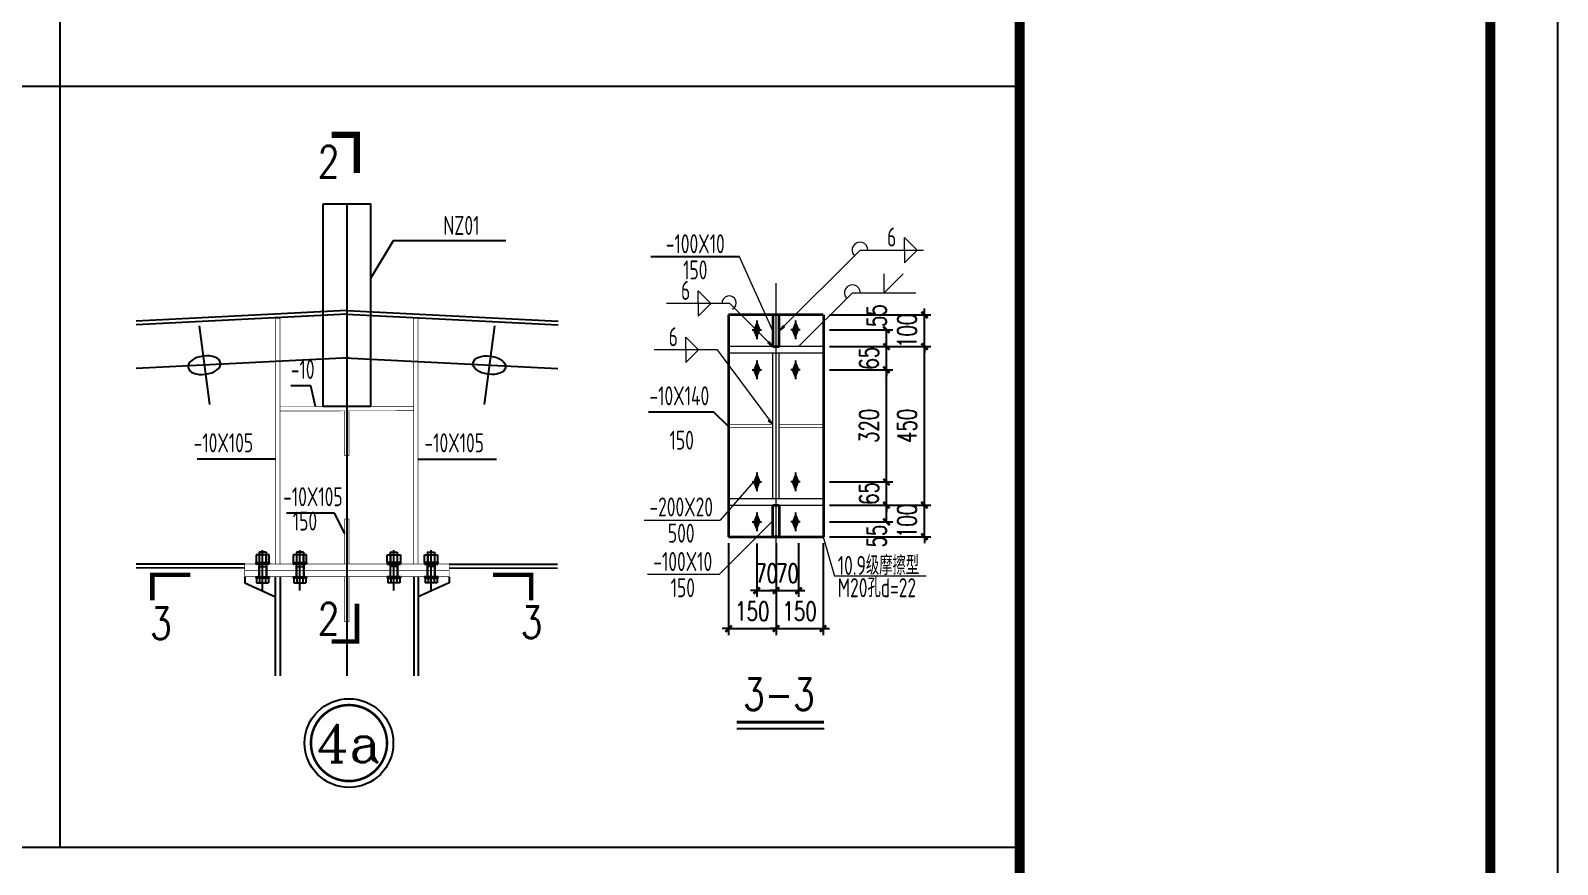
# Model space of a CAD drawing. Extents: x 180850 to 1399066, y 48356 to 327880.
# Drawn here: x 1374979 to 1399066, y 169434 to 182591 of the extents above; entities that cross this region are included whole.
import ezdxf
from ezdxf.enums import TextEntityAlignment as Align

# ---------------------------------------------------------------- set-up
doc = ezdxf.new("R2010")
doc.units = 0
doc.header["$LTSCALE"] = 1000
doc.linetypes.add('线型6', pattern=[8.75, 5, -1.25, 1.25, -1.25])
for name, color, linetype, lineweight in [('10', 9, 'Continuous', 18), ('20', 2, 'Continuous', 35), ('焊缝标注', 9, 'Continuous', 18), ('螺栓孔标注', 9, 'Continuous', 18), ('钢板标注', 9, 'Continuous', 18)]:
    doc.layers.add(name, color=color, linetype=linetype, lineweight=lineweight)
for name, color, linetype in [('AXIS', 3, 'Continuous'), ('DOTE', 1, 'Continuous'), ('GL', 150, 'Continuous'), ('GZ', 50, 'Continuous'), ('LT', 181, 'Continuous'), ('NUM', 7, 'Continuous'), ('PUB_DIM', 3, 'Continuous'), ('PUB_TEXT', 7, 'Continuous'), ('PUB_TITLE', 4, 'Continuous'), ('PZ', 202, 'Continuous'), ('TEXT', 7, 'Continuous'), ('THIN', 7, 'Continuous')]:
    doc.layers.add(name, color=color, linetype=linetype)
doc.styles.add('_TCH_DIM_T3', font='SIMPLEX', dxfattribs={"width": 0.705882, "bigfont": 'GBCBIG'})
doc.styles.add('COMPLEX', font='COMPLEX')
doc.styles.add('SIM-TSSC', font='simplex.shx', dxfattribs={"width": 0.8, "bigfont": 'tssdchn.shx'})
doc.styles.add('TSSD_Norm', font='tssdeng.shx', dxfattribs={"bigfont": 'hztxt.shx'})
doc.styles.add('TSSD_Num', font='Tssdeng.shx', dxfattribs={"width": 0.7, "bigfont": 'hztxt.shx'})
doc.dimstyles.new('TCH_100_5', dxfattribs={"dimtxt": 297.5, "dimasz": 100, "dimexe": 100, "dimexo": 100, "dimgap": 126.25, "dimtad": 1, "dimdec": 0, "dimlfac": 0.2, "dimzin": 0, "dimdsep": 46, "dimtxsty": '_TCH_DIM_T3', "dimblk": 'ARCHTICK', "dimcen": 0.09, "dimclrd": 126, "dimclre": 126, "dimclrt": 7, "dimazin": 2, "dimtfac": 1, "dimtdec": 0, "dimtix": 1, "dimtmove": 2, "dimatfit": 3, "dimfxl": 1, "dimtolj": 1, "dimtzin": 0, "dimarcsym": 0})

# ---------------------------------------------------------------- blocks, each defined once
blk = doc.blocks.new('ts_idx2')
at = {"color": 0, "linetype": 'ByBlock', "lineweight": -2, "const_width": 0.0333}
blk.add_lwpolyline([(-0.5, 0, 1), (0.5, 0, 1)], format="xyb", close=True, dxfattribs=at)
at = {"color": 0, "linetype": 'ByBlock', "lineweight": -2}
blk.add_circle((0, 0), 0.583, dxfattribs=at)
at = {"color": 0, "linetype": 'ByBlock', "lineweight": -2, "style": 'TSSD_Num', "width": 0.7}
blk.add_attdef('A', text='', height=0.5, dxfattribs=at).set_placement((0, 0), align=Align.MIDDLE_CENTER)
blk = doc.blocks.new('_ArchTick')
at = {"color": 0, "linetype": 'ByBlock', "const_width": 0.4}
blk.add_lwpolyline([(-0.5, -0.5), (0.5, 0.5)], dxfattribs=at)
blk = doc.blocks.new('*D1796')
at = {"layer": 'Defpoints', "color": 0, "transparency": 16777216}
for p in [(1387481, 177869), (1388481, 177869), (1387481, 177604)]:
    blk.add_point(p, dxfattribs=at)
at = {"layer": 'GL', "color": 126, "lineweight": -2, "transparency": 16777216}
for p, q in [((1387581, 177869), (1388581, 177869)), ((1388481, 177604), (1388481, 177869)), ((1387581, 177604), (1388581, 177604))]:
    blk.add_line(p, q, dxfattribs=at)
at = {"layer": 'GL', "color": 126, "lineweight": -2, "transparency": 16777216, "xscale": 100, "yscale": 100, "zscale": 100}
for p, rotation in [((1388481, 177869), 90), ((1388481, 177604), 270)]:
    blk.add_blockref('_ArchTick', p, dxfattribs=dict(at, rotation=rotation))
at = {"layer": 'GL', "color": 7, "transparency": 16777216, "insert": (1388326, 178092), "char_height": 297.5, "attachment_point": 5, "rotation": 90, "style": '_TCH_DIM_T3'}
blk.add_mtext('\\A1;55', dxfattribs=at)
blk = doc.blocks.new('*D1797')
at = {"layer": 'Defpoints', "color": 0, "transparency": 16777216}
for p in [(1387481, 177604), (1388481, 177604), (1387481, 177239)]:
    blk.add_point(p, dxfattribs=at)
at = {"layer": 'GL', "color": 126, "lineweight": -2, "transparency": 16777216}
for p, q in [((1387581, 177604), (1388581, 177604)), ((1388481, 177604), (1388481, 177704)), ((1388481, 177239), (1388481, 177604)), ((1387581, 177239), (1388581, 177239)), ((1388481, 177239), (1388481, 177139))]:
    blk.add_line(p, q, dxfattribs=at)
at = {"layer": 'GL', "color": 126, "lineweight": -2, "transparency": 16777216, "xscale": 100, "yscale": 100, "zscale": 100}
for p, rotation in [((1388481, 177604), 270), ((1388481, 177239), 90)]:
    blk.add_blockref('_ArchTick', p, dxfattribs=dict(at, rotation=rotation))
at = {"layer": 'GL', "color": 7, "transparency": 16777216, "insert": (1388206, 177421), "char_height": 297.5, "attachment_point": 5, "rotation": 90, "style": '_TCH_DIM_T3'}
blk.add_mtext('\\A1;65', dxfattribs=at)
blk = doc.blocks.new('*D1798')
at = {"layer": 'Defpoints', "color": 0, "transparency": 16777216}
for p in [(1387481, 175104), (1388481, 175104), (1387481, 174839)]:
    blk.add_point(p, dxfattribs=at)
at = {"layer": 'GL', "color": 126, "lineweight": -2, "transparency": 16777216}
for p, q in [((1387581, 175104), (1388581, 175104)), ((1388481, 174839), (1388481, 175104)), ((1387581, 174839), (1388581, 174839))]:
    blk.add_line(p, q, dxfattribs=at)
at = {"layer": 'GL', "color": 126, "lineweight": -2, "transparency": 16777216, "xscale": 100, "yscale": 100, "zscale": 100}
for p, rotation in [((1388481, 175104), 90), ((1388481, 174839), 270)]:
    blk.add_blockref('_ArchTick', p, dxfattribs=dict(at, rotation=rotation))
at = {"layer": 'GL', "color": 7, "transparency": 16777216, "insert": (1388326, 174615), "char_height": 297.5, "attachment_point": 5, "rotation": 90, "style": '_TCH_DIM_T3'}
blk.add_mtext('\\A1;55', dxfattribs=at)
blk = doc.blocks.new('*D1799')
at = {"layer": 'Defpoints', "color": 0, "transparency": 16777216}
for p in [(1387481, 175469), (1388481, 175469), (1387481, 175104)]:
    blk.add_point(p, dxfattribs=at)
at = {"layer": 'GL', "color": 126, "lineweight": -2, "transparency": 16777216}
for p, q in [((1387581, 175469), (1388581, 175469)), ((1388481, 175469), (1388481, 175569)), ((1388481, 175104), (1388481, 175469)), ((1387581, 175104), (1388581, 175104)), ((1388481, 175104), (1388481, 175004))]:
    blk.add_line(p, q, dxfattribs=at)
at = {"layer": 'GL', "color": 126, "lineweight": -2, "transparency": 16777216, "xscale": 100, "yscale": 100, "zscale": 100}
for p, rotation in [((1388481, 175469), 270), ((1388481, 175104), 90)]:
    blk.add_blockref('_ArchTick', p, dxfattribs=dict(at, rotation=rotation))
at = {"layer": 'GL', "color": 7, "transparency": 16777216, "insert": (1388206, 175286), "char_height": 297.5, "attachment_point": 5, "rotation": 90, "style": '_TCH_DIM_T3'}
blk.add_mtext('\\A1;65', dxfattribs=at)
blk = doc.blocks.new('*D1800')
at = {"layer": 'Defpoints', "color": 0, "transparency": 16777216}
for p in [(1387481, 177239), (1388481, 177239), (1387481, 175469)]:
    blk.add_point(p, dxfattribs=at)
at = {"layer": 'GL', "color": 126, "lineweight": -2, "transparency": 16777216}
for p, q in [((1387581, 177239), (1388581, 177239)), ((1388481, 175469), (1388481, 177239)), ((1387581, 175469), (1388581, 175469))]:
    blk.add_line(p, q, dxfattribs=at)
at = {"layer": 'GL', "color": 126, "lineweight": -2, "transparency": 16777216, "xscale": 100, "yscale": 100, "zscale": 100}
for p, rotation in [((1388481, 177239), 90), ((1388481, 175469), 270)]:
    blk.add_blockref('_ArchTick', p, dxfattribs=dict(at, rotation=rotation))
at = {"layer": 'GL', "color": 7, "transparency": 16777216, "insert": (1388206, 176354), "char_height": 297.5, "attachment_point": 5, "rotation": 90, "style": '_TCH_DIM_T3'}
blk.add_mtext('\\A1;320', dxfattribs=at)
blk = doc.blocks.new('*D1801')
at = {"layer": 'Defpoints', "color": 0, "transparency": 16777216}
for p in [(1386435, 174600), (1386740, 174604), (1386740, 173754)]:
    blk.add_point(p, dxfattribs=at)
at = {"layer": 'GL', "color": 126, "lineweight": -2, "transparency": 16777216}
for p, q in [((1386435, 174500), (1386435, 173654)), ((1386740, 174504), (1386740, 173654)), ((1386435, 173754), (1386335, 173754)), ((1386435, 173754), (1386740, 173754)), ((1386740, 173754), (1386840, 173754))]:
    blk.add_line(p, q, dxfattribs=at)
at = {"layer": 'GL', "color": 126, "lineweight": -2, "transparency": 16777216, "xscale": 100, "yscale": 100, "zscale": 100}
blk.add_blockref('_ArchTick', (1386435, 173754), dxfattribs=at)
at = {"layer": 'GL', "color": 126, "lineweight": -2, "transparency": 16777216, "xscale": 100, "yscale": 100, "zscale": 100, "rotation": 180}
blk.add_blockref('_ArchTick', (1386740, 173754), dxfattribs=at)
at = {"layer": 'GL', "color": 7, "transparency": 16777216, "insert": (1386588, 174029), "char_height": 297.5, "attachment_point": 5, "style": '_TCH_DIM_T3'}
blk.add_mtext('\\A1;70', dxfattribs=at)
blk = doc.blocks.new('*D1802')
at = {"layer": 'Defpoints', "color": 0, "transparency": 16777216}
for p in [(1386740, 174604), (1387095, 174604), (1387095, 173754)]:
    blk.add_point(p, dxfattribs=at)
at = {"layer": 'GL', "color": 126, "lineweight": -2, "transparency": 16777216}
for p, q in [((1386740, 174504), (1386740, 173654)), ((1387095, 174504), (1387095, 173654)), ((1386740, 173754), (1386640, 173754)), ((1386740, 173754), (1387095, 173754)), ((1387095, 173754), (1387195, 173754))]:
    blk.add_line(p, q, dxfattribs=at)
at = {"layer": 'GL', "color": 126, "lineweight": -2, "transparency": 16777216, "xscale": 100, "yscale": 100, "zscale": 100}
blk.add_blockref('_ArchTick', (1386740, 173754), dxfattribs=at)
at = {"layer": 'GL', "color": 126, "lineweight": -2, "transparency": 16777216, "xscale": 100, "yscale": 100, "zscale": 100, "rotation": 180}
blk.add_blockref('_ArchTick', (1387095, 173754), dxfattribs=at)
at = {"layer": 'GL', "color": 7, "transparency": 16777216, "insert": (1386918, 174029), "char_height": 297.5, "attachment_point": 5, "style": '_TCH_DIM_T3'}
blk.add_mtext('\\A1;70', dxfattribs=at)
blk = doc.blocks.new('*D1803')
at = {"layer": 'Defpoints', "color": 0, "transparency": 16777216}
for p in [(1385990, 174604), (1386740, 174604), (1386740, 173154)]:
    blk.add_point(p, dxfattribs=at)
at = {"layer": 'GL', "color": 126, "lineweight": -2, "transparency": 16777216}
for p, q in [((1385990, 174504), (1385990, 173054)), ((1386740, 174504), (1386740, 173054)), ((1385990, 173154), (1385890, 173154)), ((1385990, 173154), (1386740, 173154)), ((1386740, 173154), (1386840, 173154))]:
    blk.add_line(p, q, dxfattribs=at)
at = {"layer": 'GL', "color": 126, "lineweight": -2, "transparency": 16777216, "xscale": 100, "yscale": 100, "zscale": 100}
blk.add_blockref('_ArchTick', (1385990, 173154), dxfattribs=at)
at = {"layer": 'GL', "color": 126, "lineweight": -2, "transparency": 16777216, "xscale": 100, "yscale": 100, "zscale": 100, "rotation": 180}
blk.add_blockref('_ArchTick', (1386740, 173154), dxfattribs=at)
at = {"layer": 'GL', "color": 7, "transparency": 16777216, "insert": (1386365, 173429), "char_height": 297.5, "attachment_point": 5, "style": '_TCH_DIM_T3'}
blk.add_mtext('\\A1;150', dxfattribs=at)
blk = doc.blocks.new('*D1804')
at = {"layer": 'Defpoints', "color": 0, "transparency": 16777216}
for p in [(1386740, 174604), (1387481, 174604), (1387481, 173154)]:
    blk.add_point(p, dxfattribs=at)
at = {"layer": 'GL', "color": 126, "lineweight": -2, "transparency": 16777216}
for p, q in [((1386740, 174504), (1386740, 173054)), ((1387481, 174504), (1387481, 173054)), ((1386740, 173154), (1386640, 173154)), ((1386740, 173154), (1387481, 173154)), ((1387481, 173154), (1387581, 173154))]:
    blk.add_line(p, q, dxfattribs=at)
at = {"layer": 'GL', "color": 126, "lineweight": -2, "transparency": 16777216, "xscale": 100, "yscale": 100, "zscale": 100}
blk.add_blockref('_ArchTick', (1386740, 173154), dxfattribs=at)
at = {"layer": 'GL', "color": 126, "lineweight": -2, "transparency": 16777216, "xscale": 100, "yscale": 100, "zscale": 100, "rotation": 180}
blk.add_blockref('_ArchTick', (1387481, 173154), dxfattribs=at)
at = {"layer": 'GL', "color": 7, "transparency": 16777216, "insert": (1387111, 173429), "char_height": 297.5, "attachment_point": 5, "style": '_TCH_DIM_T3'}
blk.add_mtext('\\A1;150', dxfattribs=at)
blk = doc.blocks.new('*D1805')
at = {"layer": 'Defpoints', "color": 0, "transparency": 16777216}
for p in [(1387481, 175104), (1389081, 175104), (1387481, 174604)]:
    blk.add_point(p, dxfattribs=at)
at = {"layer": 'GL', "color": 126, "lineweight": -2, "transparency": 16777216}
for p, q in [((1389081, 175104), (1389081, 175204)), ((1387581, 175104), (1389181, 175104)), ((1389081, 174604), (1389081, 175104)), ((1387581, 174604), (1389181, 174604)), ((1389081, 174604), (1389081, 174504))]:
    blk.add_line(p, q, dxfattribs=at)
at = {"layer": 'GL', "color": 126, "lineweight": -2, "transparency": 16777216, "xscale": 100, "yscale": 100, "zscale": 100}
for p, rotation in [((1389081, 175104), 270), ((1389081, 174604), 90)]:
    blk.add_blockref('_ArchTick', p, dxfattribs=dict(at, rotation=rotation))
at = {"layer": 'GL', "color": 7, "transparency": 16777216, "insert": (1388806, 174854), "char_height": 297.5, "attachment_point": 5, "rotation": 90, "style": '_TCH_DIM_T3'}
blk.add_mtext('\\A1;100', dxfattribs=at)
blk = doc.blocks.new('*D1806')
at = {"layer": 'Defpoints', "color": 0, "transparency": 16777216}
for p in [(1387481, 177604), (1389081, 177604), (1387481, 175104)]:
    blk.add_point(p, dxfattribs=at)
at = {"layer": 'GL', "color": 126, "lineweight": -2, "transparency": 16777216}
for p, q in [((1387581, 177604), (1389181, 177604)), ((1389081, 175104), (1389081, 177604)), ((1387581, 175104), (1389181, 175104))]:
    blk.add_line(p, q, dxfattribs=at)
at = {"layer": 'GL', "color": 126, "lineweight": -2, "transparency": 16777216, "xscale": 100, "yscale": 100, "zscale": 100}
for p, rotation in [((1389081, 177604), 90), ((1389081, 175104), 270)]:
    blk.add_blockref('_ArchTick', p, dxfattribs=dict(at, rotation=rotation))
at = {"layer": 'GL', "color": 7, "transparency": 16777216, "insert": (1388806, 176354), "char_height": 297.5, "attachment_point": 5, "rotation": 90, "style": '_TCH_DIM_T3'}
blk.add_mtext('\\A1;450', dxfattribs=at)
blk = doc.blocks.new('*D1807')
at = {"layer": 'Defpoints', "color": 0, "transparency": 16777216}
for p in [(1387481, 178104), (1389081, 178104), (1387481, 177604)]:
    blk.add_point(p, dxfattribs=at)
at = {"layer": 'GL', "color": 126, "lineweight": -2, "transparency": 16777216}
for p, q in [((1387581, 178104), (1389181, 178104)), ((1389081, 178104), (1389081, 178204)), ((1389081, 177604), (1389081, 178104)), ((1387581, 177604), (1389181, 177604)), ((1389081, 177604), (1389081, 177504))]:
    blk.add_line(p, q, dxfattribs=at)
at = {"layer": 'GL', "color": 126, "lineweight": -2, "transparency": 16777216, "xscale": 100, "yscale": 100, "zscale": 100}
for p, rotation in [((1389081, 178104), 270), ((1389081, 177604), 90)]:
    blk.add_blockref('_ArchTick', p, dxfattribs=dict(at, rotation=rotation))
at = {"layer": 'GL', "color": 7, "transparency": 16777216, "insert": (1388806, 177854), "char_height": 297.5, "attachment_point": 5, "rotation": 90, "style": '_TCH_DIM_T3'}
blk.add_mtext('\\A1;100', dxfattribs=at)

msp = doc.modelspace()

# ---------------------------------------------------------------- hatches: boundary and pattern name
h = msp.add_hatch(color=256)
h.paths.add_polyline_path([(1386394.08, 177868.72), (1386435.25, 177868.72), (1386435.25, 177975.24)])
h.paths.add_polyline_path([(1386435.25, 177975.24), (1386435.25, 177868.72), (1386476.42, 177868.72)])
h.paths.add_polyline_path([(1386476.42, 177868.72), (1386435.25, 177868.72), (1386435.25, 177762.2)])
h.paths.add_polyline_path([(1386435.25, 177868.72), (1386394.08, 177868.72), (1386435.25, 177762.2)])
h = msp.add_hatch(color=256)
h.paths.add_polyline_path([(1387086.42, 177868.72), (1387045.25, 177868.72), (1387045.25, 177975.24)])
h.paths.add_polyline_path([(1387045.25, 177975.24), (1387045.25, 177868.72), (1387004.08, 177868.72)])
h.paths.add_polyline_path([(1387004.08, 177868.72), (1387045.25, 177868.72), (1387045.25, 177762.2)])
h.paths.add_polyline_path([(1387045.25, 177868.72), (1387086.42, 177868.72), (1387045.25, 177762.2)])
h = msp.add_hatch(color=256)
h.paths.add_polyline_path([(1386394.08, 177238.72), (1386435.25, 177238.72), (1386435.25, 177345.24)])
h.paths.add_polyline_path([(1386435.25, 177345.24), (1386435.25, 177238.72), (1386476.42, 177238.72)])
h.paths.add_polyline_path([(1386476.42, 177238.72), (1386435.25, 177238.72), (1386435.25, 177132.2)])
h.paths.add_polyline_path([(1386435.25, 177238.72), (1386394.08, 177238.72), (1386435.25, 177132.2)])
h = msp.add_hatch(color=256)
h.paths.add_polyline_path([(1387086.42, 177238.72), (1387045.25, 177238.72), (1387045.25, 177345.24)])
h.paths.add_polyline_path([(1387045.25, 177345.24), (1387045.25, 177238.72), (1387004.08, 177238.72)])
h.paths.add_polyline_path([(1387004.08, 177238.72), (1387045.25, 177238.72), (1387045.25, 177132.2)])
h.paths.add_polyline_path([(1387045.25, 177238.72), (1387086.42, 177238.72), (1387045.25, 177132.2)])
h = msp.add_hatch(color=256)
h.paths.add_polyline_path([(1386394.08, 175468.72), (1386435.25, 175468.72), (1386435.25, 175575.24)])
h.paths.add_polyline_path([(1386435.25, 175575.24), (1386435.25, 175468.72), (1386476.42, 175468.72)])
h.paths.add_polyline_path([(1386476.42, 175468.72), (1386435.25, 175468.72), (1386435.25, 175362.2)])
h.paths.add_polyline_path([(1386435.25, 175468.72), (1386394.08, 175468.72), (1386435.25, 175362.2)])
h = msp.add_hatch(color=256)
h.paths.add_polyline_path([(1387086.42, 175468.72), (1387045.25, 175468.72), (1387045.25, 175575.24)])
h.paths.add_polyline_path([(1387045.25, 175575.24), (1387045.25, 175468.72), (1387004.08, 175468.72)])
h.paths.add_polyline_path([(1387004.08, 175468.72), (1387045.25, 175468.72), (1387045.25, 175362.2)])
h.paths.add_polyline_path([(1387045.25, 175468.72), (1387086.42, 175468.72), (1387045.25, 175362.2)])
h = msp.add_hatch(color=256)
h.paths.add_polyline_path([(1386394.08, 174838.72), (1386435.25, 174838.72), (1386435.25, 174945.24)])
h.paths.add_polyline_path([(1386435.25, 174945.24), (1386435.25, 174838.72), (1386476.42, 174838.72)])
h.paths.add_polyline_path([(1386476.42, 174838.72), (1386435.25, 174838.72), (1386435.25, 174732.2)])
h.paths.add_polyline_path([(1386435.25, 174838.72), (1386394.08, 174838.72), (1386435.25, 174732.2)])
h = msp.add_hatch(color=256)
h.paths.add_polyline_path([(1387086.42, 174838.72), (1387045.25, 174838.72), (1387045.25, 174945.24)])
h.paths.add_polyline_path([(1387045.25, 174945.24), (1387045.25, 174838.72), (1387004.08, 174838.72)])
h.paths.add_polyline_path([(1387004.08, 174838.72), (1387045.25, 174838.72), (1387045.25, 174732.2)])
h.paths.add_polyline_path([(1387045.25, 174838.72), (1387086.42, 174838.72), (1387045.25, 174732.2)])
at = {"layer": '焊缝标注'}
for points in [[(1386790.25, 177853.72), (1386871.59, 177913.79), (1386850.38, 177935.01)], [(1386690.25, 177603.72), (1386630.24, 177685.11), (1386609.01, 177663.92)], [(1386690.25, 176378.72), (1386636.68, 176451.76), (1386615.45, 176430.57)]]:
    msp.add_hatch(color=256, dxfattribs=at).paths.add_polyline_path(points)

# ---------------------------------------------------------------- linework, layer by layer
for p, q in [((1386435.25, 178015.22), (1386435.25, 177722.23)), ((1387045.25, 178015.22), (1387045.25, 177722.23)), ((1386362.59, 177868.72), (1386507.91, 177868.72)), ((1386435.25, 177975.24), (1386394.08, 177868.72)), ((1386435.25, 177762.2), (1386394.08, 177868.72)), ((1386435.25, 177975.24), (1386476.42, 177868.72)), ((1386435.25, 177762.2), (1386476.42, 177868.72)), ((1387117.91, 177868.72), (1386972.59, 177868.72)), ((1387045.25, 177975.24), (1387004.08, 177868.72)), ((1387045.25, 177762.2), (1387004.08, 177868.72)), ((1387045.25, 177975.24), (1387086.42, 177868.72)), ((1387045.25, 177762.2), (1387086.42, 177868.72)), ((1386435.25, 177345.24), (1386394.08, 177238.72)), ((1386435.25, 177385.22), (1386435.25, 177092.23)), ((1386435.25, 177345.24), (1386476.42, 177238.72)), ((1387045.25, 177345.24), (1387004.08, 177238.72)), ((1387045.25, 177385.22), (1387045.25, 177092.23)), ((1387045.25, 177345.24), (1387086.42, 177238.72)), ((1386362.59, 177238.72), (1386507.91, 177238.72)), ((1386435.25, 177132.2), (1386394.08, 177238.72)), ((1386435.25, 177132.2), (1386476.42, 177238.72)), ((1387117.91, 177238.72), (1386972.59, 177238.72)), ((1387045.25, 177132.2), (1387004.08, 177238.72)), ((1387045.25, 177132.2), (1387086.42, 177238.72)), ((1386435.25, 175615.22), (1386435.25, 175322.23)), ((1387045.25, 175615.22), (1387045.25, 175322.23)), ((1386362.59, 175468.72), (1386507.91, 175468.72)), ((1386435.25, 175575.24), (1386394.08, 175468.72)), ((1386435.25, 175362.2), (1386394.08, 175468.72)), ((1386435.25, 175575.24), (1386476.42, 175468.72)), ((1386435.25, 175362.2), (1386476.42, 175468.72)), ((1387117.91, 175468.72), (1386972.59, 175468.72)), ((1387045.25, 175575.24), (1387004.08, 175468.72)), ((1387045.25, 175362.2), (1387004.08, 175468.72)), ((1387045.25, 175575.24), (1387086.42, 175468.72)), ((1387045.25, 175362.2), (1387086.42, 175468.72)), ((1386435.25, 174945.24), (1386394.08, 174838.72)), ((1386435.25, 174985.22), (1386435.25, 174692.23)), ((1386435.25, 174945.24), (1386476.42, 174838.72)), ((1387045.25, 174945.24), (1387004.08, 174838.72)), ((1387045.25, 174985.22), (1387045.25, 174692.23)), ((1387045.25, 174945.24), (1387086.42, 174838.72)), ((1386362.59, 174838.72), (1386507.91, 174838.72)), ((1386435.25, 174732.2), (1386394.08, 174838.72)), ((1386435.25, 174732.2), (1386476.42, 174838.72)), ((1387117.91, 174838.72), (1386972.59, 174838.72)), ((1387045.25, 174732.2), (1387004.08, 174838.72)), ((1387045.25, 174732.2), (1387086.42, 174838.72)), ((1378356.88, 173973.52, 15.88), (1378356.88, 173876.62, 15.88)), ((1381580.01, 173973.52, 15.88), (1381580.01, 173876.62, 15.88)), ((1378356.88, 173876.62, 15.88), (1378842.18, 173655.98, -1.8)), ((1381580.01, 173876.62, 15.88), (1381094.71, 173655.98, -1.8))]:
    msp.add_line(p, q)
at = {"transparency": 16777216}
for p, q in [((1378639.88, 173756.4, 17.81), (1378639.87, 174391.4, 17.81)), ((1379227.38, 173756.4, 17.81), (1379227.37, 174391.4, 17.81)), ((1380709.51, 173756.4, 17.81), (1380709.52, 174391.4, 17.81)), ((1381297.01, 173756.4, 17.81), (1381297.02, 174391.4, 17.81)), ((1378534.87, 174198.89, 17.81), (1378744.87, 174198.9, 17.81)), ((1378534.87, 174198.89, 17.81), (1378534.87, 174173.89, 17.81)), ((1378744.87, 174173.9, 17.81), (1378534.87, 174173.89, 17.81)), ((1378534.87, 174173.89, 17.81), (1378537.72, 174173.89, 17.81)), ((1378743.79, 174316.9, 17.81), (1378535.95, 174316.89, 17.81)), ((1378535.95, 174316.89, 17.81), (1378535.95, 174198.89, 17.81)), ((1378579.87, 174173.89, 17.81), (1378579.87, 174133.89, 17.81)), ((1378694.87, 174358.9, 17.81), (1378584.87, 174358.89, 17.81)), ((1378584.87, 174358.89, 17.81), (1378584.87, 174133.89, 17.81)), ((1378587.91, 174316.89, 17.81), (1378587.91, 174198.89, 17.81)), ((1378691.83, 174316.9, 17.81), (1378691.83, 174198.9, 17.81)), ((1378692.02, 174358.9, 17.81), (1378694.87, 174358.9, 17.81)), ((1378694.87, 174358.9, 17.81), (1378694.87, 174133.9, 17.81)), ((1378699.87, 174173.9, 17.81), (1378696.94, 174173.9, 17.81)), ((1378698.19, 174173.9, 17.81), (1378699.87, 174173.9, 17.81)), ((1378699.87, 174173.9, 17.81), (1378699.87, 174133.9, 17.81)), ((1378743.8, 174198.9, 17.81), (1378743.79, 174316.9, 17.81)), ((1378744.87, 174198.9, 17.81), (1378744.87, 174173.9, 17.81)), ((1379122.37, 174198.89, 17.81), (1379332.37, 174198.9, 17.81)), ((1379122.37, 174198.89, 17.81), (1379122.37, 174173.89, 17.81)), ((1379332.37, 174173.9, 17.81), (1379122.37, 174173.89, 17.81)), ((1379122.37, 174173.89, 17.81), (1379125.22, 174173.89, 17.81)), ((1379331.29, 174316.9, 17.81), (1379123.45, 174316.89, 17.81)), ((1379123.45, 174316.89, 17.81), (1379123.45, 174198.89, 17.81)), ((1379167.37, 174173.89, 17.81), (1379167.37, 174133.89, 17.81)), ((1379282.37, 174358.9, 17.81), (1379172.37, 174358.89, 17.81)), ((1379172.37, 174358.89, 17.81), (1379172.37, 174133.89, 17.81)), ((1379175.41, 174316.89, 17.81), (1379175.41, 174198.89, 17.81)), ((1379279.33, 174316.9, 17.81), (1379279.33, 174198.9, 17.81)), ((1379279.52, 174358.9, 17.81), (1379282.37, 174358.9, 17.81)), ((1379282.37, 174358.9, 17.81), (1379282.37, 174133.9, 17.81)), ((1379287.37, 174173.9, 17.81), (1379284.44, 174173.9, 17.81)), ((1379285.69, 174173.9, 17.81), (1379287.37, 174173.9, 17.81)), ((1379287.37, 174173.9, 17.81), (1379287.37, 174133.9, 17.81)), ((1379331.3, 174198.9, 17.81), (1379331.29, 174316.9, 17.81)), ((1379332.37, 174198.9, 17.81), (1379332.37, 174173.9, 17.81)), ((1380604.52, 174198.9, 17.81), (1380604.52, 174173.9, 17.81)), ((1380814.52, 174198.89, 17.81), (1380604.52, 174198.9, 17.81)), ((1380604.52, 174173.9, 17.81), (1380814.52, 174173.89, 17.81)), ((1380605.59, 174198.9, 17.81), (1380605.6, 174316.9, 17.81)), ((1380605.6, 174316.9, 17.81), (1380813.44, 174316.89, 17.81)), ((1380649.52, 174173.9, 17.81), (1380652.45, 174173.9, 17.81)), ((1380651.2, 174173.9, 17.81), (1380649.52, 174173.9, 17.81)), ((1380649.52, 174173.9, 17.81), (1380649.52, 174133.9, 17.81)), ((1380654.52, 174358.9, 17.81), (1380764.52, 174358.89, 17.81)), ((1380657.37, 174358.9, 17.81), (1380654.52, 174358.9, 17.81)), ((1380654.52, 174358.9, 17.81), (1380654.52, 174133.9, 17.81)), ((1380657.56, 174316.9, 17.81), (1380657.56, 174198.9, 17.81)), ((1380761.48, 174316.89, 17.81), (1380761.48, 174198.89, 17.81)), ((1380764.52, 174358.89, 17.81), (1380764.52, 174133.89, 17.81)), ((1380769.52, 174173.89, 17.81), (1380769.52, 174133.89, 17.81)), ((1380814.52, 174173.89, 17.81), (1380811.67, 174173.89, 17.81)), ((1380813.44, 174316.89, 17.81), (1380813.44, 174198.89, 17.81)), ((1380814.52, 174198.89, 17.81), (1380814.52, 174173.89, 17.81)), ((1381192.02, 174198.9, 17.81), (1381192.02, 174173.9, 17.81)), ((1381402.02, 174198.89, 17.81), (1381192.02, 174198.9, 17.81)), ((1381192.02, 174173.9, 17.81), (1381402.02, 174173.89, 17.81)), ((1381193.09, 174198.9, 17.81), (1381193.1, 174316.9, 17.81)), ((1381193.1, 174316.9, 17.81), (1381400.94, 174316.89, 17.81)), ((1381237.02, 174173.9, 17.81), (1381239.95, 174173.9, 17.81)), ((1381238.7, 174173.9, 17.81), (1381237.02, 174173.9, 17.81)), ((1381237.02, 174173.9, 17.81), (1381237.02, 174133.9, 17.81)), ((1381242.02, 174358.9, 17.81), (1381352.02, 174358.89, 17.81)), ((1381244.87, 174358.9, 17.81), (1381242.02, 174358.9, 17.81)), ((1381242.02, 174358.9, 17.81), (1381242.02, 174133.9, 17.81)), ((1381245.06, 174316.9, 17.81), (1381245.06, 174198.9, 17.81)), ((1381348.98, 174316.89, 17.81), (1381348.98, 174198.89, 17.81)), ((1381352.02, 174358.89, 17.81), (1381352.02, 174133.89, 17.81)), ((1381357.02, 174173.89, 17.81), (1381357.02, 174133.89, 17.81)), ((1381402.02, 174173.89, 17.81), (1381399.17, 174173.89, 17.81)), ((1381400.94, 174316.89, 17.81), (1381400.94, 174198.89, 17.81)), ((1381402.02, 174198.89, 17.81), (1381402.02, 174173.89, 17.81)), ((1378534.88, 173973.89, 17.81), (1378744.88, 173973.9, 17.81)), ((1378534.88, 173973.89, 17.81), (1378534.88, 173948.89, 17.81)), ((1378744.88, 173948.9, 17.81), (1378534.88, 173948.89, 17.81)), ((1378544.62, 173948.89, 17.81), (1378544.62, 173876.29, 17.81)), ((1378579.87, 174133.89, 17.81), (1378699.87, 174133.9, 17.81)), ((1378579.87, 174133.89, 17.81), (1378582.81, 174133.89, 17.81)), ((1378581.56, 174133.89, 17.81), (1378579.87, 174133.89, 17.81)), ((1378579.87, 174133.89, 17.81), (1378579.88, 173973.89, 17.81)), ((1378579.88, 173973.89, 17.81), (1378582.81, 173973.89, 17.81)), ((1378581.56, 173973.89, 17.81), (1378579.88, 173973.89, 17.81)), ((1378584.87, 174133.89, 17.81), (1378584.88, 173973.89, 17.81)), ((1378584.88, 173973.89, 17.81), (1378584.88, 173948.89, 17.81)), ((1378592.25, 173948.89, 17.81), (1378592.25, 173876.29, 17.81)), ((1378687.51, 173948.9, 17.81), (1378687.51, 173876.3, 17.81)), ((1378694.87, 174133.9, 17.81), (1378694.88, 173973.9, 17.81)), ((1378694.88, 173973.9, 17.81), (1378694.88, 173948.9, 17.81)), ((1378699.87, 174133.9, 17.81), (1378699.88, 173973.9, 17.81)), ((1378735.14, 173948.9, 17.81), (1378735.14, 173876.3, 17.81)), ((1378744.88, 173973.9, 17.81), (1378742.03, 173973.9, 17.81)), ((1378744.88, 173973.9, 17.81), (1378744.88, 173948.9, 17.81)), ((1379122.38, 173973.89, 17.81), (1379332.38, 173973.9, 17.81)), ((1379122.38, 173973.89, 17.81), (1379122.38, 173948.89, 17.81)), ((1379332.38, 173948.9, 17.81), (1379122.38, 173948.89, 17.81)), ((1379132.12, 173948.89, 17.81), (1379132.12, 173876.29, 17.81)), ((1379167.37, 174133.89, 17.81), (1379287.37, 174133.9, 17.81)), ((1379167.37, 174133.89, 17.81), (1379170.31, 174133.89, 17.81)), ((1379169.06, 174133.89, 17.81), (1379167.37, 174133.89, 17.81)), ((1379167.37, 174133.89, 17.81), (1379167.38, 173973.89, 17.81)), ((1379167.38, 173973.89, 17.81), (1379170.31, 173973.89, 17.81)), ((1379169.06, 173973.89, 17.81), (1379167.38, 173973.89, 17.81)), ((1379172.37, 174133.89, 17.81), (1379172.38, 173973.89, 17.81)), ((1379172.38, 173973.89, 17.81), (1379172.38, 173948.89, 17.81)), ((1379179.75, 173948.89, 17.81), (1379179.75, 173876.29, 17.81)), ((1379275.01, 173948.9, 17.81), (1379275.01, 173876.3, 17.81)), ((1379282.37, 174133.9, 17.81), (1379282.38, 173973.9, 17.81)), ((1379282.38, 173973.9, 17.81), (1379282.38, 173948.9, 17.81)), ((1379287.37, 174133.9, 17.81), (1379287.38, 173973.9, 17.81)), ((1379322.64, 173948.9, 17.81), (1379322.64, 173876.3, 17.81)), ((1379332.38, 173973.9, 17.81), (1379329.53, 173973.9, 17.81)), ((1379332.38, 173973.9, 17.81), (1379332.38, 173948.9, 17.81)), ((1380604.51, 173973.9, 17.81), (1380607.36, 173973.9, 17.81)), ((1380814.51, 173973.89, 17.81), (1380604.51, 173973.9, 17.81)), ((1380604.51, 173973.9, 17.81), (1380604.51, 173948.9, 17.81)), ((1380604.51, 173948.9, 17.81), (1380814.51, 173948.89, 17.81)), ((1380614.25, 173948.9, 17.81), (1380614.25, 173876.3, 17.81)), ((1380649.52, 174133.9, 17.81), (1380649.51, 173973.9, 17.81)), ((1380769.52, 174133.89, 17.81), (1380649.52, 174133.9, 17.81)), ((1380654.52, 174133.9, 17.81), (1380654.51, 173973.9, 17.81)), ((1380654.51, 173973.9, 17.81), (1380654.51, 173948.9, 17.81)), ((1380661.88, 173948.9, 17.81), (1380661.88, 173876.3, 17.81)), ((1380757.14, 173948.89, 17.81), (1380757.14, 173876.29, 17.81)), ((1380764.52, 174133.89, 17.81), (1380764.51, 173973.89, 17.81)), ((1380764.51, 173973.89, 17.81), (1380764.51, 173948.89, 17.81)), ((1380769.52, 174133.89, 17.81), (1380766.58, 174133.89, 17.81)), ((1380769.51, 173973.89, 17.81), (1380766.58, 173973.89, 17.81)), ((1380767.83, 174133.89, 17.81), (1380769.52, 174133.89, 17.81)), ((1380767.83, 173973.89, 17.81), (1380769.51, 173973.89, 17.81)), ((1380769.52, 174133.89, 17.81), (1380769.51, 173973.89, 17.81)), ((1380804.78, 173948.89, 17.81), (1380804.77, 173876.29, 17.81)), ((1380814.51, 173973.89, 17.81), (1380814.51, 173948.89, 17.81)), ((1381192.01, 173973.9, 17.81), (1381194.86, 173973.9, 17.81)), ((1381402.01, 173973.89, 17.81), (1381192.01, 173973.9, 17.81)), ((1381192.01, 173973.9, 17.81), (1381192.01, 173948.9, 17.81)), ((1381192.01, 173948.9, 17.81), (1381402.01, 173948.89, 17.81)), ((1381201.75, 173948.9, 17.81), (1381201.75, 173876.3, 17.81)), ((1381237.02, 174133.9, 17.81), (1381237.01, 173973.9, 17.81)), ((1381357.02, 174133.89, 17.81), (1381237.02, 174133.9, 17.81)), ((1381242.02, 174133.9, 17.81), (1381242.01, 173973.9, 17.81)), ((1381242.01, 173973.9, 17.81), (1381242.01, 173948.9, 17.81)), ((1381249.38, 173948.9, 17.81), (1381249.38, 173876.3, 17.81)), ((1381344.64, 173948.89, 17.81), (1381344.64, 173876.29, 17.81)), ((1381352.02, 174133.89, 17.81), (1381352.01, 173973.89, 17.81)), ((1381352.01, 173973.89, 17.81), (1381352.01, 173948.89, 17.81)), ((1381357.02, 174133.89, 17.81), (1381354.08, 174133.89, 17.81)), ((1381357.01, 173973.89, 17.81), (1381354.08, 173973.89, 17.81)), ((1381355.33, 174133.89, 17.81), (1381357.02, 174133.89, 17.81)), ((1381355.33, 173973.89, 17.81), (1381357.01, 173973.89, 17.81)), ((1381357.02, 174133.89, 17.81), (1381357.01, 173973.89, 17.81)), ((1381392.28, 173948.89, 17.81), (1381392.27, 173876.29, 17.81)), ((1381402.01, 173973.89, 17.81), (1381402.01, 173948.89, 17.81)), ((1378544.62, 173876.29, 17.81), (1378735.14, 173876.3, 17.81)), ((1379132.12, 173876.29, 17.81), (1379322.64, 173876.3, 17.81)), ((1380804.77, 173876.29, 17.81), (1380614.25, 173876.3, 17.81)), ((1381392.27, 173876.29, 17.81), (1381201.75, 173876.3, 17.81))]:
    msp.add_line(p, q, dxfattribs=at)
at = {"color": 3, "const_width": 100}
msp.add_lwpolyline([(1380128.23, 180343.09), (1380128.23, 180943.09), (1379728.23, 180943.09)], dxfattribs=at)
at = {"layer": '10', "linetype": '线型6', "lineweight": 18, "ltscale": 100}
msp.add_line((1386740.25, 174103.72), (1386740.25, 178603.72), dxfattribs=at)
at = {"layer": '10', "color": 3, "ltscale": 100}
for p, q in [((1387481.34, 177603.72), (1385990.25, 177603.72)), ((1385990.25, 177503.72), (1387481.34, 177503.72)), ((1386690.25, 175203.72), (1386690.25, 177503.72)), ((1386790.25, 175203.72), (1386790.25, 177503.72)), ((1387481.34, 175203.72), (1385990.25, 175203.72)), ((1385990.25, 175103.72), (1387481.34, 175103.72))]:
    msp.add_line(p, q, dxfattribs=at)
at = {"layer": '20', "ltscale": 100}
for p, q in [((1387481.34, 178103.72), (1385990.25, 178103.72)), ((1385990.25, 178103.72), (1385990.25, 174603.72)), ((1386790.25, 178103.72), (1386690.25, 178103.72)), ((1386690.25, 178103.72), (1386690.25, 177603.72)), ((1386790.25, 177603.72), (1386790.25, 178103.72)), ((1387490.25, 178103.72), (1387490.25, 174603.72)), ((1386690.25, 177603.72), (1386790.25, 177603.72)), ((1386690.25, 175103.72), (1386790.25, 175103.72)), ((1386690.25, 174603.72), (1386690.25, 175103.72)), ((1386790.25, 175103.72), (1386790.25, 174603.72)), ((1385990.25, 174603.72), (1387481.34, 174603.72)), ((1386790.25, 174603.72), (1386690.25, 174603.72))]:
    msp.add_line(p, q, dxfattribs=at)
at = {"layer": 'AXIS'}
for p, q in [((1375438.78, 197803.17), (1375438.78, 169706.6)), ((1351090, 181713.13), (1390581.03, 181713.13)), ((1380700.48, 179272.78, 18.09), (1380343.45, 178677.66, 18.09)), ((1382475.94, 179272.78, 18.09), (1380700.48, 179272.78, 18.09)), ((1379401.39, 176984.88, -11.22), (1379086.66, 176984.88, -11.22)), ((1379474.82, 176659.41, 18.09), (1379401.39, 176984.88, -11.22)), ((1385755.25, 176569.32), (1384726.66, 176569.32)), ((1385990.25, 176342.12), (1385755.25, 176569.32)), ((1378844.99, 175827.8, -2), (1377607.54, 175827.8, -2)), ((1381091.9, 175827.8, -2), (1382329.35, 175827.8, -2)), ((1379773.63, 174975.64, -2), (1379019.17, 174975.64, -2)), ((1379934.73, 174656.76, 18.09), (1379773.63, 174975.64, -2)), ((1351090, 169706.6), (1390581.03, 169706.6))]:
    msp.add_line(p, q, dxfattribs=at)
at = {"layer": 'AXIS', "color": 3, "const_width": 70}
for points in [[(1377499.91, 174002), (1376899.91, 174002), (1376899.91, 173602)], [(1382276, 174002), (1382876, 174002), (1382876, 173602)], [(1380128.23, 173550.2), (1380128.23, 172950.2), (1379728.23, 172950.2)]]:
    msp.add_lwpolyline(points, dxfattribs=at)
at = {"layer": 'DOTE'}
for p, q in [((1379968.45, 179856.37, 18.09), (1379968.45, 172410.72, 18.09)), ((1379968.45, 179856.37, 18.09), (1379968.45, 172410.72, 18.09)), ((1377637.22, 177931.5, -2), (1377803.19, 176691.86, -2)), ((1377637.22, 177931.5, -2), (1377803.19, 176691.86, -2)), ((1382299.67, 177931.5, -2), (1382133.7, 176691.86, -2)), ((1382299.67, 177931.5, -2), (1382133.7, 176691.86, -2)), ((1380005.9, 177425.03, 8), (1376645.49, 177257.01, 8)), ((1380005.9, 177425.03, 8), (1376645.49, 177257.01, 8)), ((1379930.99, 177425.03, 8), (1383297.93, 177256.69, 8)), ((1379930.99, 177425.03, 8), (1383297.93, 177256.69, 8))]:
    msp.add_line(p, q, dxfattribs=at)
at = {"layer": 'GL'}
for p, q in [((1379968.45, 178174.1, 8), (1376645.49, 178007.95, 8)), ((1379968.45, 178174.1, 8), (1376645.49, 178007.95, 8)), ((1379971.44, 178114.17, 8), (1376645.49, 177947.87, 8)), ((1379971.44, 178114.17, 8), (1376645.49, 177947.87, 8)), ((1379965.45, 178114.17, 8), (1383300.03, 177947.44, 8)), ((1379965.45, 178114.17, 8), (1383300.03, 177947.44, 8)), ((1379968.45, 178174.1, 8), (1383300.21, 178007.51, 8)), ((1379968.45, 178174.1, 8), (1383300.21, 178007.51, 8)), ((1378356.89, 174172.37, 15.88), (1376645.49, 174169.63, -1.26)), ((1378356.89, 174172.37, 15.88), (1376645.49, 174169.63, -1.26)), ((1381582.66, 174173.14, 16.17), (1383291.58, 174169.63, -1.26)), ((1381582.66, 174173.14, 16.17), (1383291.58, 174169.63, -1.26)), ((1378357.07, 174112.37, 15.88), (1376645.49, 174109.63, -1.26)), ((1378357.07, 174112.37, 15.88), (1376645.49, 174109.63, -1.26)), ((1381582.47, 174113.14, 16.17), (1383291.4, 174109.63, -1.26)), ((1381582.47, 174113.14, 16.17), (1383291.4, 174109.63, -1.26))]:
    msp.add_line(p, q, dxfattribs=at)
at = {"layer": 'GZ'}
for p, q in [((1378844.69, 172410.75, -1.04), (1378844.72, 173974.26, -2)), ((1378914.72, 173974.26, -2), (1378914.69, 172410.75, -1.04)), ((1381024.72, 173974.26, -2), (1381024.69, 172410.7, -1.04)), ((1381094.72, 173974.26, -2), (1381094.69, 172410.7, -1.04))]:
    msp.add_line(p, q, dxfattribs=at)
at = {"layer": 'LT'}
msp.add_line((1379968.45, 179856.37, 18.09), (1379968.45, 176659.68, 18.09), dxfattribs=at)
at = {"layer": 'LT', "elevation": 18.09}
msp.add_lwpolyline([(1379593.45, 179856.37), (1380343.45, 179856.37), (1380343.45, 176659.56), (1379593.45, 176659.56)], close=True, dxfattribs=at)
at = {"layer": 'LT', "extrusion": (0, 0, -1)}
msp.add_ellipse((1377720.27, 177311.22, -2), major_axis=(-255.63, -34.22), ratio=0.55948978, start_param=-1.57079633, end_param=4.71238898, dxfattribs=at)
at = {"layer": 'LT'}
msp.add_ellipse((1382216.62, 177311.22, -2), major_axis=(255.63, -34.22), ratio=0.55948978, start_param=-1.57079633, end_param=4.71238898, dxfattribs=at)
at = {"layer": 'NUM', "const_width": 50}
msp.add_lwpolyline([(1386119.52, 171678.32), (1387497.98, 171678.32)], dxfattribs=at)
at = {"layer": 'NUM'}
msp.add_lwpolyline([(1386119.52, 171578.32), (1387497.98, 171578.32)], dxfattribs=at)
at = {"layer": 'PUB_TITLE'}
msp.add_lwpolyline([(1287615.87, 198863.75), (1399065.87, 198863.81), (1399065.87, 135863.88), (1287615.87, 135863.81)], close=True, dxfattribs=at)
at = {"layer": 'PUB_TITLE', "const_width": 159.09}
for points in [[(1290267.38, 136924.42), (1290267.38, 197803.14), (1398005.26, 197803.21), (1398005.26, 136924.48)], [(1390581.03, 197803.21), (1398005.26, 197803.21), (1398005.26, 136924.48), (1390581.03, 136924.48)]]:
    msp.add_lwpolyline(points, close=True, dxfattribs=at)
at = {"layer": 'PZ', "const_width": 10}
for points, elevation in [([(1378844.26, 178050.86), (1378913.4, 178050.86), (1378914.68, 174174.26), (1378845.54, 174174.26)], -2), ([(1381092.63, 178050.86), (1381023.49, 178050.86), (1381022.21, 174174.26), (1381091.35, 174174.26)], -2), ([(1381022.86, 176660.31), (1381022.86, 176591.17), (1378914.03, 176589.9), (1378914.03, 176659.04)], 18.09), ([(1379933.84, 175882.16), (1380002.99, 175882.16), (1380004.26, 176590.54), (1379935.12, 176590.54)], 18.09), ([(1379933.87, 174882.64), (1380003.02, 174882.64), (1380004.29, 174174.26), (1379935.15, 174174.26)], 18.09), ([(1379933.37, 173265.9), (1380002.51, 173265.86), (1380004.23, 173974.24), (1379935.09, 173974.28)], 18.09)]:
    msp.add_lwpolyline(points, close=True, dxfattribs=dict(at, elevation=elevation))
for points in [[(1386690.25, 176328.72), (1386690.25, 176378.72), (1385990.25, 176378.72), (1385990.25, 176328.72)], [(1386790.25, 176328.72), (1386790.25, 176378.72), (1387490.25, 176378.72), (1387490.25, 176328.72)]]:
    msp.add_lwpolyline(points, close=True, dxfattribs=at)
at = {"layer": 'PZ', "transparency": 16777216, "const_width": 10, "elevation": 18.09}
for points in [[(1378356.88, 174073.52), (1381582.65, 174073.51), (1381582.66, 174173.51), (1378356.89, 174173.52)], [(1378356.88, 174073.52), (1381582.65, 174073.51), (1381582.65, 173973.51), (1378356.88, 173973.52)]]:
    msp.add_lwpolyline(points, close=True, dxfattribs=at)
at = {"layer": 'TEXT'}
msp.add_line((1386164.98, 179020.03), (1384764.98, 179020.03), dxfattribs=at)
at = {"layer": '焊缝标注', "ltscale": 100}
for p, q in [((1388763.55, 179326.01), (1388963.55, 179126.01)), ((1388763.55, 179126.01), (1388763.55, 179326.01)), ((1386790.25, 177853.72), (1388063.55, 179126.01)), ((1388063.55, 179126.01), (1389063.55, 179126.01)), ((1388763.55, 178926.01), (1388963.55, 179126.01)), ((1388763.55, 179126.01), (1388763.55, 178926.01)), ((1388444.12, 178451.91), (1388444.12, 178751.91)), ((1388444.12, 178451.91), (1388744.12, 178751.91)), ((1386012.24, 178283.35), (1385012.24, 178283.35)), ((1385712.24, 178283.35), (1385512.24, 178483.35)), ((1385512.24, 178283.35), (1385512.24, 178483.35)), ((1385712.24, 178283.35), (1385512.24, 178083.35)), ((1385512.24, 178283.35), (1385512.24, 178083.35)), ((1386690.25, 177603.72), (1386012.24, 178283.35)), ((1387095.25, 177603.72), (1387944.12, 178451.91)), ((1387944.12, 178451.91), (1388944.12, 178451.91)), ((1385817.74, 177553.32), (1384817.74, 177553.32)), ((1385517.74, 177553.32), (1385317.74, 177753.32)), ((1385317.74, 177553.32), (1385317.74, 177753.32)), ((1385517.74, 177553.32), (1385317.74, 177353.32)), ((1385317.74, 177553.32), (1385317.74, 177353.32)), ((1386690.25, 176378.72), (1385817.74, 177553.32))]:
    msp.add_line(p, q, dxfattribs=at)
at = {"layer": '焊缝标注', "linetype": 'Continuous'}
for points in [[(1386790.25, 177853.72), (1386871.59, 177913.79), (1386850.38, 177935.01)], [(1386690.25, 177603.72), (1386630.24, 177685.11), (1386609.01, 177663.92)], [(1386690.25, 176378.72), (1386636.68, 176451.76), (1386615.45, 176430.57)]]:
    msp.add_lwpolyline(points, close=True, dxfattribs=at)
at = {"layer": '焊缝标注', "ltscale": 100}
for centre, radius, start, end in [((1388063.55, 179126.01), 125, 0, 224.977188), ((1387944.12, 178451.91), 125, 0, 224.977188), ((1385998.19, 178293.19), 111.39, 298.021003, 185.066506)]:
    msp.add_arc(centre, radius, start, end, dxfattribs=at)
at = {"layer": '螺栓孔标注', "ltscale": 100}
msp.add_line((1386385.25, 175468.72), (1385857.49, 174867.51), dxfattribs=at)
at = {"layer": '钢板标注', "ltscale": 100}
for p, q in [((1386690.25, 177853.72), (1386164.98, 179020.03)), ((1384660.57, 174867.51), (1385857.49, 174867.51)), ((1386690.25, 174853.72), (1385840.04, 174006.88)), ((1387481.34, 174603.72), (1387663.46, 173981.24)), ((1385840.04, 174006.88), (1384711.2, 174006.88)), ((1389106.21, 173984.28), (1387663.46, 173981.24))]:
    msp.add_line(p, q, dxfattribs=at)
at = {"layer": '钢板标注', "ltscale": 100, "const_width": 10}
for points in [[(1386695.25, 177853.72, 1), (1386685.25, 177853.72, 1)], [(1386695.25, 174853.72, 1), (1386685.25, 174853.72, 1)]]:
    msp.add_lwpolyline(points, format="xyb", close=True, dxfattribs=at)

# ---------------------------------------------------------------- block references
at = {"layer": 'AXIS'}
ref = msp.add_blockref('ts_idx2', (1380002.24, 171349.01), dxfattribs=dict(at, xscale=1200, yscale=1200, zscale=1200))
ref.add_attrib('9', '4a', dxfattribs={"layer": 'THIN', "height": 600, "style": 'COMPLEX'}).set_placement((1380002.24, 171349.01), align=Align.MIDDLE_CENTER)

# ---------------------------------------------------------------- texts
at = {"layer": 'AXIS', "color": 3, "style": 'SIM-TSSC', "width": 0.8}
for s, p in [('3', (1376863.7, 172987.29)), ('2', (1379508.84, 173060.18)), ('3', (1382711.51, 173005.34))]:
    msp.add_text(s, height=500, dxfattribs=at).set_placement(p)
at = {"layer": 'PUB_DIM', "style": 'SIM-TSSC', "width": 0.8}
msp.add_text('2', height=500, dxfattribs=at).set_placement((1379508.84, 180271.7))
at = {"layer": 'PUB_TEXT', "linetype": 'ByBlock', "style": 'SIM-TSSC', "width": 0.8}
msp.add_text('3-3', height=500, dxfattribs=at).set_placement((1386218.5, 171868.5))
at = {"layer": 'TEXT', "style": 'TSSD_Norm', "width": 0.7}
for s, p in [('NZ01', (1381492.21, 179366.21, 18.09)), ('-10', (1379085.28, 177094.9, 6.87)), ('-10X140', (1384742.58, 176677.79)), ('-10X105', (1377552.26, 175936.27, -2)), ('-10X105', (1381193.48, 175936.27, -2)), ('150', (1385059.82, 175977.58)), ('-10X105', (1378964.2, 175085.45, -2)), ('150', (1379116.46, 174701.6, 5.3)), ('10.9级摩擦型 ', (1387712.6, 174002.36)), ('M20孔d=22 ', (1387711.93, 173650.82))]:
    msp.add_text(s, height=300, dxfattribs=at).set_placement(p)
for s, p in [('6', (1388563.55, 179182.62)), ('-100X10', (1385464.98, 179076.65)), ('6', (1385312.24, 178339.97)), ('6', (1385117.74, 177609.93)), ('-200X20', (1385243.49, 174924.12)), ('-100X10', (1385267.99, 174063.5))]:
    msp.add_text(s, height=300, dxfattribs=at).set_placement(p, align=Align.CENTER)
for s, p in [('150', (1385464.98, 178963.42)), ('500', (1385243.49, 174810.9)), ('150', (1385267.99, 173950.27))]:
    msp.add_text(s, height=300, dxfattribs=at).set_placement(p, align=Align.TOP_CENTER)

# ---------------------------------------------------------------- dimensions: what is measured, and where the dimension line sits
at = {"layer": 'GL'}
for base, p1, p2, picture, middle in [((1388481.34, 177868.72), (1387481.34, 177603.72), (1387481.34, 177868.72), '*D1796', (1388326.09, 178092.35)), ((1388481.34, 175103.72), (1387481.34, 174838.72), (1387481.34, 175103.72), '*D1798', (1388326.09, 174615.1))]:
    dim = msp.add_linear_dim(base=base, p1=p1, p2=p2, angle=90, text='55', dimstyle='TCH_100_5', dxfattribs=at)
    dim.commit()
    dim.dimension.update_dxf_attribs({"geometry": picture, "text_midpoint": middle, "dimtype": 160})
for base, p1, p2, text, picture, middle in [((1389081.34, 178103.72), (1387481.34, 177603.72), (1387481.34, 178103.72), '100', '*D1807', (1388806.34, 177853.72)), ((1388481.34, 177603.72), (1387481.34, 177238.72), (1387481.34, 177603.72), '65', '*D1797', (1388206.34, 177421.22)), ((1389081.34, 177603.72), (1387481.34, 175103.72), (1387481.34, 177603.72), '450', '*D1806', (1388806.34, 176353.72)), ((1388481.34, 177238.72), (1387481.34, 175468.72), (1387481.34, 177238.72), '320', '*D1800', (1388206.34, 176353.72)), ((1388481.34, 175468.72), (1387481.34, 175103.72), (1387481.34, 175468.72), '65', '*D1799', (1388206.34, 175286.22)), ((1389081.34, 175103.72), (1387481.34, 174603.72), (1387481.34, 175103.72), '100', '*D1805', (1388806.34, 174853.72))]:
    dim = msp.add_linear_dim(base=base, p1=p1, p2=p2, angle=90, text=text, dimstyle='TCH_100_5', dxfattribs=at)
    dim.commit()
    dim.dimension.update_dxf_attribs({"geometry": picture, "text_midpoint": middle})
for base, p1, p2, text, picture, middle in [((1386740.25, 173153.72), (1385990.25, 174603.72), (1386740.25, 174603.72), '150', '*D1803', (1386365.25, 173428.72)), ((1386740.25, 173753.72), (1386435.25, 174599.73), (1386740.25, 174603.72), '70', '*D1801', (1386587.75, 174028.72)), ((1387095.25, 173753.72), (1386740.25, 174603.72), (1387095.25, 174603.72), '70', '*D1802', (1386917.75, 174028.72)), ((1387481.34, 173153.72), (1386740.25, 174603.72), (1387481.34, 174603.72), '150', '*D1804', (1387110.79, 173428.72))]:
    dim = msp.add_linear_dim(base=base, p1=p1, p2=p2, text=text, dimstyle='TCH_100_5', dxfattribs=at)
    dim.commit()
    dim.dimension.update_dxf_attribs({"geometry": picture, "text_midpoint": middle})

doc.saveas('drawing.dxf')
